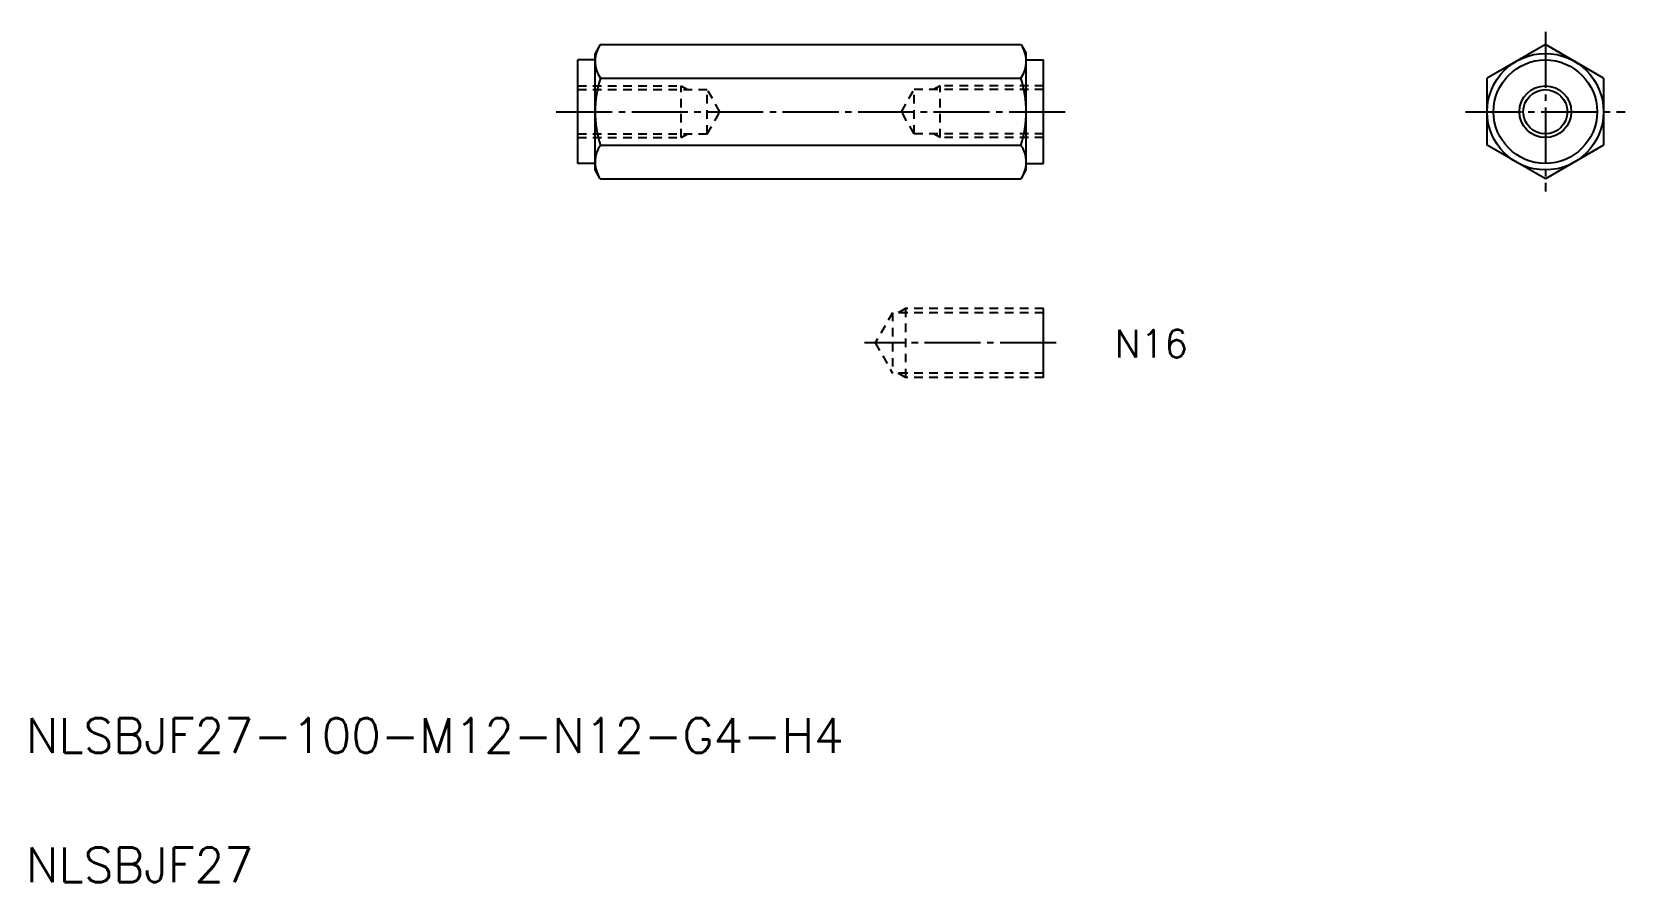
# Model space of a CAD drawing. Extents: x 21 to 391, y 20 to 217.
import ezdxf

# ---------------------------------------------------------------- set-up
doc = ezdxf.new("R2010")
doc.units = 0
doc.linetypes.add('CENTER', pattern=[17.5, 13, -1.5, 1.5, -1.5])
doc.linetypes.add('DASHED', pattern=[3.5, 2, -1.5])
doc.layers.get('0').update_dxf_attribs({"linetype": 'CONTINUOUS'})
doc.layers.add('CENTER', color=1, linetype='CENTER')
doc.styles.get("Standard").update_dxf_attribs({"font": 'txt', "height": 6.4, "bigfont": 'BIGFONT'})

msp = doc.modelspace()

# ---------------------------------------------------------------- linework, layer by layer
at = {"color": 7, "linetype": 'CONTINUOUS'}
for p, q in [((153.17, 214.14), (151.96, 212.05)), ((151.96, 185.05), (151.96, 212.05)), ((153.17, 214.14), (250.76, 214.14)), ((250.76, 214.14), (251.96, 212.05)), ((251.96, 185.05), (251.96, 212.05)), ((372.31, 214.14), (358.81, 206.35)), ((385.81, 206.35), (372.31, 214.14)), ((151.96, 210.55), (147.96, 210.55)), ((147.96, 186.55), (147.96, 210.55)), ((251.96, 210.55), (255.96, 210.55)), ((255.96, 186.55), (255.96, 210.55)), ((153.2, 206.35), (250.73, 206.35)), ((358.81, 190.76), (358.81, 206.35)), ((385.81, 206.35), (385.81, 190.76)), ((153.2, 190.76), (250.73, 190.76)), ((372.31, 182.96), (358.81, 190.76)), ((385.81, 190.76), (372.31, 182.96)), ((151.96, 186.55), (147.96, 186.55)), ((153.17, 182.96), (151.96, 185.05)), ((250.76, 182.96), (251.96, 185.05)), ((251.96, 186.55), (255.96, 186.55)), ((153.17, 182.96), (250.76, 182.96)), ((255.96, 136.97), (255.96, 152.97))]:
    msp.add_line(p, q, dxfattribs=at)
at = {"color": 3, "linetype": 'DASHED'}
for p, q in [((147.96, 204.55), (171.96, 204.55)), ((147.96, 203.68), (177.96, 203.68)), ((171.96, 192.55), (171.96, 204.55)), ((177.96, 193.43), (177.96, 203.68)), ((180.92, 198.55), (177.96, 203.68)), ((223.01, 198.55), (225.96, 203.68)), ((225.96, 193.43), (225.96, 203.68)), ((255.96, 203.68), (225.96, 203.68)), ((255.96, 204.55), (231.96, 204.55)), ((231.96, 192.55), (231.96, 204.55)), ((177.96, 193.43), (180.92, 198.55)), ((225.96, 193.43), (223.01, 198.55)), ((147.96, 193.43), (177.96, 193.43)), ((147.96, 192.55), (171.96, 192.55)), ((255.96, 193.43), (225.96, 193.43)), ((255.96, 192.55), (231.96, 192.55)), ((220.96, 151.97), (216.92, 144.97)), ((255.96, 151.97), (220.96, 151.97)), ((220.96, 151.97), (220.96, 137.97)), ((223.96, 152.97), (222.23, 151.97)), ((255.96, 152.97), (223.96, 152.97)), ((223.96, 152.97), (223.96, 136.97)), ((216.92, 144.97), (220.96, 137.97)), ((255.96, 137.97), (220.96, 137.97)), ((223.96, 136.97), (222.23, 137.97)), ((255.96, 136.97), (223.96, 136.97))]:
    msp.add_line(p, q, dxfattribs=at)
at = {"color": 3}
for p, q in [((171.96, 204.55), (173.48, 203.68)), ((231.96, 204.55), (230.45, 203.68)), ((171.96, 192.55), (173.48, 193.43)), ((231.96, 192.55), (230.45, 193.43))]:
    msp.add_line(p, q, dxfattribs=at)
for p, q in [((239.96, 136.97), (239.96, 136.97)), ((247.96, 136.97), (247.96, 136.97))]:
    msp.add_line(p, q)
at = {"color": 7, "linetype": 'CONTINUOUS'}
for radius in [13.5, 12, 5.12]:
    msp.add_circle((372.31, 198.55), radius, dxfattribs=at)
at = {"color": 3, "linetype": 'CONTINUOUS'}
msp.add_circle((372.31, 198.55), 6, dxfattribs=at)
at = {"color": 7, "linetype": 'CONTINUOUS'}
for centre, radius, start, end in [((158.71, 210.24), 6.75, 150, 215.2644), ((245.21, 210.24), 6.75, 324.7356, 30), ((177.11, 198.55), 25.14, 161.9403, 198.0597), ((226.82, 198.55), 25.14, 341.9403, 18.0597), ((158.71, 186.86), 6.75, 144.7356, 210), ((245.21, 186.86), 6.75, 330, 35.2644)]:
    msp.add_arc(centre, radius, start, end, dxfattribs=at)
at = {"layer": 'CENTER', "color": 1, "linetype": 'CENTER'}
for p, q in [((372.31, 217.05), (372.31, 180.05)), ((142.96, 198.55), (260.96, 198.55)), ((353.81, 198.55), (390.81, 198.55)), ((258.86, 144.97), (214.44, 144.97))]:
    msp.add_line(p, q, dxfattribs=at)

# ---------------------------------------------------------------- texts
at = {"color": 7, "linetype": 'CONTINUOUS'}
for s, height, p in [('N16', 6.4, (272.43, 141.61)), ('NLSBJF27-100-M12-N12-G4-H4', 8, (20, 50)), ('NLSBJF27', 8, (20, 20))]:
    msp.add_text(s, height=height, dxfattribs=at).set_placement(p)

doc.saveas('drawing.dxf')
